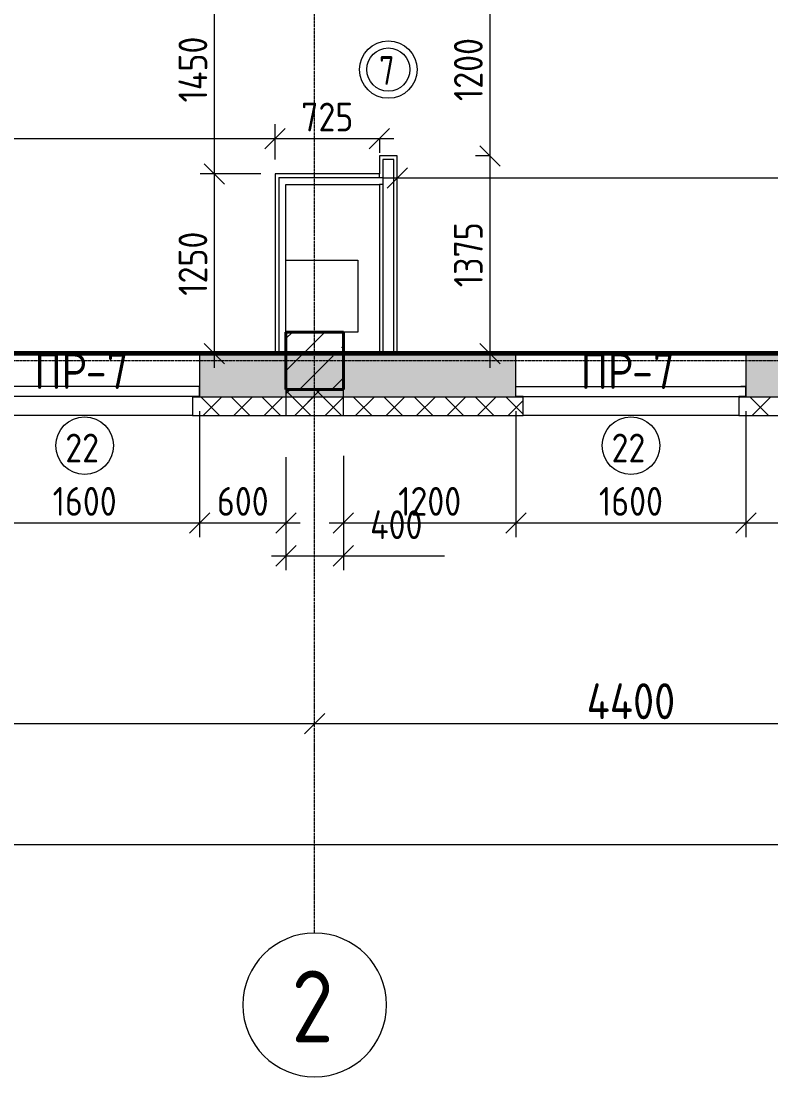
# Model space of a CAD drawing. Header units: millimetres. Extents: x -56773 to 225775, y -262288 to 26541.
# Drawn here: x -15633 to -10417, y -162572 to -155231 of the extents above; entities that cross this region are included whole.
import ezdxf

# ---------------------------------------------------------------- set-up
doc = ezdxf.new("R2010")
doc.units = ezdxf.units.MM
doc.linetypes.add('ADSK_Линия сетки', pattern=[25, 20, -2.5, 0, -2.5])
for name, color, linetype, lineweight in [('3.1 Штукатурка внешн стен для инвесторов', 5, 'Continuous', 60), ('_ Окна', 7, 'Continuous', 18), ('Марки', 7, 'Continuous', 20), ('Марки дверей', 7, 'Continuous', 20), ('Марки окон', 7, 'Continuous', 20), ('Несущие колонны', 7, 'Continuous', 18), ('Окна', 7, 'Continuous', 9), ('Оси', 7, 'Continuous', 9), ('Перекрытие', 7, 'Continuous', 18), ('Размеры', 7, 'Continuous', 9), ('Стены внутренние', 7, 'Continuous', 18), ('Стены наружные', 7, 'Continuous', 18), ('Стены штриховка', 7, 'Continuous', 9)]:
    doc.layers.add(name, color=color, linetype=linetype, lineweight=lineweight)
doc.styles.add('GOST Common', font='', dxfattribs={"width": 0.9, "height": 500})
doc.styles.add('GOST Common_2', font='', dxfattribs={"width": 0.9, "height": 250})
doc.styles.add('GOST Common_3', font='', dxfattribs={"width": 0.9, "height": 200})
doc.styles.add('GOST Common_B', font='', dxfattribs={"width": 0.8, "height": 200})
doc.styles.get('GOST Common').set_extended_font_data('GOST Common')
doc.styles.get('GOST Common_2').set_extended_font_data('GOST Common')
doc.styles.get('GOST Common_3').set_extended_font_data('GOST Common')
doc.styles.get('GOST Common_B').set_extended_font_data('GOST Common', bold=True)
doc.dimstyles.new('ADSK_Основной_2_0', dxfattribs={"dimscale": 304.8, "dimtxt": 201.142999, "dimasz": 0.463911, "dimexe": 0.328084, "dimexo": 0.328084, "dimgap": 0.164042, "dimtad": 1, "dimdec": 3, "dimrnd": 0.001, "dimdsep": 46, "dimtxsty": 'GOST Common_3', "dimblk1": 'OBLIQUE', "dimblk2": 'OBLIQUE', "dimsah": 1, "dimcen": 0.09, "dimdle": 0.328084, "dimazin": 2, "dimtfac": 1, "dimtdec": 4, "dimtix": 1, "dimtmove": 0, "dimatfit": 3, "dimfxl": 1, "dimtvp": 1, "dimtolj": 1, "dimtzin": 0, "dimlwd": 20, "dimlwe": 20, "dimarcsym": 2})
doc.dimstyles.new('ADSK_Основной_2_0_1', dxfattribs={"dimscale": 304.8, "dimtxt": 201.142999, "dimasz": 0.463911, "dimexe": 0.328084, "dimexo": 0.328084, "dimgap": 0.164042, "dimtad": 1, "dimdec": 3, "dimrnd": 0.001, "dimdsep": 46, "dimtxsty": 'GOST Common_3', "dimblk1": 'OBLIQUE', "dimblk2": 'OBLIQUE', "dimsah": 1, "dimcen": 0.09, "dimdle": 0.328084, "dimazin": 2, "dimtfac": 1, "dimtdec": 4, "dimtix": 1, "dimtmove": 1, "dimatfit": 3, "dimfxl": 1, "dimtvp": 1, "dimtolj": 1, "dimtzin": 0, "dimlwd": 20, "dimlwe": 20, "dimarcsym": 2})
doc.dimstyles.new('ADSK_Основной_2_0_2', dxfattribs={"dimscale": 304.8, "dimtxt": 201.142999, "dimasz": 0.463911, "dimexe": 0.328084, "dimexo": 0.328084, "dimgap": 0.164042, "dimtad": 1, "dimdec": 3, "dimrnd": 0.001, "dimdsep": 46, "dimtxsty": 'GOST Common_3', "dimblk1": 'OBLIQUE', "dimblk2": 'OBLIQUE', "dimsah": 1, "dimcen": 0.09, "dimdle": 0.328084, "dimazin": 2, "dimtfac": 1, "dimtdec": 4, "dimtix": 1, "dimtmove": 0, "dimatfit": 3, "dimfxl": 1, "dimtvp": 1, "dimtolj": 1, "dimtzin": 0, "dimlwd": 20, "dimlwe": 20, "dimarcsym": 2})
doc.dimstyles.new('ADSK_Основной_2_5_мм', dxfattribs={"dimscale": 304.8, "dimtxt": 251.428749, "dimasz": 0.463911, "dimexe": 0.492126, "dimexo": 0.984252, "dimgap": 0.098425, "dimtad": 1, "dimrnd": 0.01, "dimdsep": 46, "dimtxsty": 'GOST Common_2', "dimblk1": 'OBLIQUE', "dimblk2": 'OBLIQUE', "dimsah": 1, "dimcen": 0.09, "dimdle": 0.492126, "dimazin": 2, "dimtfac": 1, "dimtdec": 4, "dimtix": 1, "dimtmove": 0, "dimatfit": 3, "dimfxl": 1, "dimtvp": 1, "dimtolj": 1, "dimtzin": 0, "dimlwd": 20, "dimlwe": 20, "dimarcsym": 2})
pattern_1 = [(45, (9.36, -150597.75), (-106.066, 106.066), []), (135, (9.36, -150597.75), (-106.066, -106.066), [])]

# ---------------------------------------------------------------- blocks, each defined once
blk = doc.blocks.new('ADSK_КолоннаЖБ_Прямоугольная - 400x400 мм-1807142-Кладочный план 3-го этажа')
at = {"layer": 'Несущие колонны', "lineweight": 40}
for p, q in [((-200, 200), (200, 200)), ((-200, -200), (-200, 200)), ((200, 200), (200, -200)), ((200, -200), (-200, -200))]:
    blk.add_line(p, q, dxfattribs=at)
blk = doc.blocks.new('ОКНО L03 _2СТ_RS - ОК-5_1600х2000h-3556607-Кладочный план 3-го этажа')
at = {"layer": '_ Окна'}
for p, q in [((-838.1, -79), (761.9, -79)), ((-838.1, -149), (-838.1, -79)), ((-838.1, -79), (-803.1, -79)), ((-818.1, -79), (-38.1, -79)), ((-38.1, -79), (741.9, -79)), ((761.9, -79), (726.9, -79)), ((761.9, -149), (761.9, -79)), ((-838.1, -149), (761.9, -149)), ((-838.1, -149), (-833.1, -149)), ((-818.1, -149), (-38.1, -149)), ((-38.1, -149), (741.9, -149)), ((761.9, -149), (756.9, -149))]:
    blk.add_line(p, q, dxfattribs=at)
at = {"layer": 'Окна'}
blk.add_line((-888.1, 150), (811.9, 150), dxfattribs=at)
blk = doc.blocks.new('ОКНО L03 _2СТ_RS - ОК-5_1600х2000h-3556615-Кладочный план 3-го этажа')
at = {"layer": '_ Окна'}
for p, q in [((-838.1, 149), (761.9, 149)), ((-838.1, 149), (-838.1, 79)), ((-838.1, 149), (-833.1, 149)), ((-818.1, 149), (-38.1, 149)), ((-38.1, 149), (741.9, 149)), ((761.9, 149), (756.9, 149)), ((761.9, 149), (761.9, 79)), ((-838.1, 79), (761.9, 79)), ((-838.1, 79), (-803.1, 79)), ((-818.1, 79), (-38.1, 79)), ((-38.1, 79), (741.9, 79)), ((761.9, 79), (726.9, 79))]:
    blk.add_line(p, q, dxfattribs=at)
at = {"layer": 'Окна'}
blk.add_line((-888.1, -150), (811.9, -150), dxfattribs=at)
blk = doc.blocks.new('Ось сетки - Круг_Ø10 мм-8259-Кладочный план 3-го этажа')
at = {"layer": 'Оси', "lineweight": 20}
for start, end in [(360, 180), (180, 360)]:
    blk.add_arc((0, 0), 5, start, end, dxfattribs=at)
blk = doc.blocks.new('_Oblique')
at = {"color": 0, "linetype": 'ByBlock', "lineweight": -2}
blk.add_line((-0.5, -0.5), (0.5, 0.5), dxfattribs=at)
blk = doc.blocks.new('*D5074')
at = {"layer": 'Defpoints', "color": 0, "transparency": 16777216}
for p in [(-19590.6, -160015), (-13590.6, -160015), (-13590.6, -160115)]:
    blk.add_point(p, dxfattribs=at)
at = {"layer": 'Размеры', "color": 0, "lineweight": 20, "transparency": 16777216}
for p, q in [((-19740.6, -160115), (-13440.6, -160115)), ((-19590.6, -160315), (-19590.6, -160265)), ((-13590.6, -160315), (-13590.6, -160265))]:
    blk.add_line(p, q, dxfattribs=at)
at = {"layer": 'Размеры', "color": 0, "lineweight": 20, "transparency": 16777216, "xscale": 141.4, "yscale": 141.4, "zscale": 141.4, "rotation": 180}
blk.add_blockref('_Oblique', (-19590.6, -160115), dxfattribs=at)
at = {"layer": 'Размеры', "color": 0, "lineweight": 20, "transparency": 16777216, "xscale": 141.4, "yscale": 141.4, "zscale": 141.4}
blk.add_blockref('_Oblique', (-13590.6, -160115), dxfattribs=at)
at = {"layer": 'Размеры', "color": 0, "lineweight": 9, "transparency": 16777216, "insert": (-16590.6, -159960), "char_height": 250, "width": 756.843, "attachment_point": 5, "style": 'GOST Common_2'}
blk.add_mtext('\\A1;6000', dxfattribs=at)
blk = doc.blocks.new('*D5075')
at = {"layer": 'Defpoints', "color": 0, "transparency": 16777216}
for p in [(-13590.6, -160015), (-9190.6, -160015), (-9190.6, -160115)]:
    blk.add_point(p, dxfattribs=at)
at = {"layer": 'Размеры', "color": 0, "lineweight": 20, "transparency": 16777216}
for p, q in [((-13740.6, -160115), (-9040.6, -160115)), ((-13590.6, -160315), (-13590.6, -160265)), ((-9190.6, -160315), (-9190.6, -160265))]:
    blk.add_line(p, q, dxfattribs=at)
at = {"layer": 'Размеры', "color": 0, "lineweight": 20, "transparency": 16777216, "xscale": 141.4, "yscale": 141.4, "zscale": 141.4, "rotation": 180}
blk.add_blockref('_Oblique', (-13590.6, -160115), dxfattribs=at)
at = {"layer": 'Размеры', "color": 0, "lineweight": 20, "transparency": 16777216, "xscale": 141.4, "yscale": 141.4, "zscale": 141.4}
blk.add_blockref('_Oblique', (-9190.6, -160115), dxfattribs=at)
at = {"layer": 'Размеры', "color": 0, "lineweight": 9, "transparency": 16777216, "insert": (-11390.6, -159960), "char_height": 250, "width": 807.981, "attachment_point": 5, "style": 'GOST Common_2'}
blk.add_mtext('\\A1;4400', dxfattribs=at)
blk = doc.blocks.new('*D5098')
at = {"layer": 'Defpoints', "color": 0, "transparency": 16777216}
for p in [(-19590.6, -160855), (61609.4, -160855), (61609.4, -160955)]:
    blk.add_point(p, dxfattribs=at)
at = {"layer": 'Размеры', "color": 0, "lineweight": 20, "transparency": 16777216}
for p, q in [((-19740.6, -160955), (61759.4, -160955)), ((-19590.6, -161155), (-19590.6, -161105)), ((61609.4, -161155), (61609.4, -161105))]:
    blk.add_line(p, q, dxfattribs=at)
at = {"layer": 'Размеры', "color": 0, "lineweight": 20, "transparency": 16777216, "xscale": 141.4, "yscale": 141.4, "zscale": 141.4, "rotation": 180}
blk.add_blockref('_Oblique', (-19590.6, -160955), dxfattribs=at)
at = {"layer": 'Размеры', "color": 0, "lineweight": 20, "transparency": 16777216, "xscale": 141.4, "yscale": 141.4, "zscale": 141.4}
blk.add_blockref('_Oblique', (61609.4, -160955), dxfattribs=at)
at = {"layer": 'Размеры', "color": 0, "lineweight": 9, "transparency": 16777216, "insert": (21009.4, -160800), "char_height": 250, "width": 889.802, "attachment_point": 5, "style": 'GOST Common_2'}
blk.add_mtext('\\A1;81200', dxfattribs=at)
blk = doc.blocks.new('*D5149')
at = {"layer": 'Defpoints', "color": 0, "transparency": 16777216}
for p in [(-15990.6, -157841.8), (-14390.6, -157841.8), (-14390.6, -158720.1)]:
    blk.add_point(p, dxfattribs=at)
at = {"layer": 'Размеры', "color": 0, "lineweight": 20, "transparency": 16777216}
for p, q in [((-15990.6, -157941.8), (-15990.6, -158820.1)), ((-14390.6, -157941.8), (-14390.6, -158820.1)), ((-16090.6, -158720.1), (-14290.6, -158720.1))]:
    blk.add_line(p, q, dxfattribs=at)
at = {"layer": 'Размеры', "color": 0, "lineweight": 20, "transparency": 16777216, "xscale": 141.4, "yscale": 141.4, "zscale": 141.4, "rotation": 180}
blk.add_blockref('_Oblique', (-15990.6, -158720.1), dxfattribs=at)
at = {"layer": 'Размеры', "color": 0, "lineweight": 20, "transparency": 16777216, "xscale": 141.4, "yscale": 141.4, "zscale": 141.4}
blk.add_blockref('_Oblique', (-14390.6, -158720.1), dxfattribs=at)
at = {"layer": 'Размеры', "color": 0, "lineweight": 9, "transparency": 16777216, "insert": (-15190.6, -158570.1), "char_height": 200, "width": 560.473, "attachment_point": 5, "style": 'GOST Common_3'}
blk.add_mtext('\\A1;1600', dxfattribs=at)
blk = doc.blocks.new('*D5150')
at = {"layer": 'Defpoints', "color": 0, "transparency": 16777216}
for p in [(-14390.6, -157841.8), (-13790.6, -158161.8), (-13790.6, -158720.1)]:
    blk.add_point(p, dxfattribs=at)
at = {"layer": 'Размеры', "color": 0, "lineweight": 20, "transparency": 16777216}
for p, q in [((-14390.6, -157941.8), (-14390.6, -158820.1)), ((-13790.6, -158261.8), (-13790.6, -158820.1)), ((-14490.6, -158720.1), (-13690.6, -158720.1))]:
    blk.add_line(p, q, dxfattribs=at)
at = {"layer": 'Размеры', "color": 0, "lineweight": 20, "transparency": 16777216, "xscale": 141.4, "yscale": 141.4, "zscale": 141.4, "rotation": 180}
blk.add_blockref('_Oblique', (-14390.6, -158720.1), dxfattribs=at)
at = {"layer": 'Размеры', "color": 0, "lineweight": 20, "transparency": 16777216, "xscale": 141.4, "yscale": 141.4, "zscale": 141.4}
blk.add_blockref('_Oblique', (-13790.6, -158720.1), dxfattribs=at)
at = {"layer": 'Размеры', "color": 0, "lineweight": 9, "transparency": 16777216, "insert": (-14090.6, -158570.1), "char_height": 200, "width": 454.106, "attachment_point": 5, "style": 'GOST Common_3'}
blk.add_mtext('\\A1;600', dxfattribs=at)
blk = doc.blocks.new('*D5151')
at = {"layer": 'Defpoints', "color": 0, "transparency": 16777216}
for p in [(-13790.6, -158161.8), (-13390.6, -158153.4), (-13390.6, -158948.8)]:
    blk.add_point(p, dxfattribs=at)
at = {"layer": 'Размеры', "color": 0, "lineweight": 20, "transparency": 16777216}
for p, q in [((-13790.6, -158261.8), (-13790.6, -159048.8)), ((-13390.6, -158253.4), (-13390.6, -159048.8)), ((-13890.6, -158948.8), (-13390.6, -158948.8)), ((-13390.6, -158948.8), (-12686.4, -158948.8))]:
    blk.add_line(p, q, dxfattribs=at)
at = {"layer": 'Размеры', "color": 0, "lineweight": 20, "transparency": 16777216, "xscale": 141.4, "yscale": 141.4, "zscale": 141.4, "rotation": 180}
blk.add_blockref('_Oblique', (-13790.6, -158948.8), dxfattribs=at)
at = {"layer": 'Размеры', "color": 0, "lineweight": 20, "transparency": 16777216, "xscale": 141.4, "yscale": 141.4, "zscale": 141.4}
blk.add_blockref('_Oblique', (-13390.6, -158948.8), dxfattribs=at)
at = {"layer": 'Размеры', "color": 0, "lineweight": 9, "transparency": 16777216, "insert": (-13205.1, -158632.2), "char_height": 200, "width": 474.561, "attachment_point": 1, "line_spacing_factor": 1.022761, "style": 'GOST Common_3'}
blk.add_mtext('\\A1;400', dxfattribs=at)
blk = doc.blocks.new('*D5152')
at = {"layer": 'Defpoints', "color": 0, "transparency": 16777216}
for p in [(-12190.6, -157841.8), (-13390.6, -158153.4), (-12190.6, -158720.1)]:
    blk.add_point(p, dxfattribs=at)
at = {"layer": 'Размеры', "color": 0, "lineweight": 20, "transparency": 16777216}
for p, q in [((-12190.6, -157941.8), (-12190.6, -158820.1)), ((-13390.6, -158253.4), (-13390.6, -158820.1)), ((-13490.6, -158720.1), (-12090.6, -158720.1))]:
    blk.add_line(p, q, dxfattribs=at)
at = {"layer": 'Размеры', "color": 0, "lineweight": 20, "transparency": 16777216, "xscale": 141.4, "yscale": 141.4, "zscale": 141.4, "rotation": 180}
blk.add_blockref('_Oblique', (-13390.6, -158720.1), dxfattribs=at)
at = {"layer": 'Размеры', "color": 0, "lineweight": 20, "transparency": 16777216, "xscale": 141.4, "yscale": 141.4, "zscale": 141.4}
blk.add_blockref('_Oblique', (-12190.6, -158720.1), dxfattribs=at)
at = {"layer": 'Размеры', "color": 0, "lineweight": 9, "transparency": 16777216, "insert": (-12790.6, -158570.1), "char_height": 200, "width": 560.473, "attachment_point": 5, "style": 'GOST Common_3'}
blk.add_mtext('\\A1;1200', dxfattribs=at)
blk = doc.blocks.new('*D5153')
at = {"layer": 'Defpoints', "color": 0, "transparency": 16777216}
for p in [(-12190.6, -157841.8), (-10590.6, -157841.8), (-10590.6, -158720.1)]:
    blk.add_point(p, dxfattribs=at)
at = {"layer": 'Размеры', "color": 0, "lineweight": 20, "transparency": 16777216}
for p, q in [((-12190.6, -157941.8), (-12190.6, -158820.1)), ((-10590.6, -157941.8), (-10590.6, -158820.1)), ((-12290.6, -158720.1), (-10490.6, -158720.1))]:
    blk.add_line(p, q, dxfattribs=at)
at = {"layer": 'Размеры', "color": 0, "lineweight": 20, "transparency": 16777216, "xscale": 141.4, "yscale": 141.4, "zscale": 141.4, "rotation": 180}
blk.add_blockref('_Oblique', (-12190.6, -158720.1), dxfattribs=at)
at = {"layer": 'Размеры', "color": 0, "lineweight": 20, "transparency": 16777216, "xscale": 141.4, "yscale": 141.4, "zscale": 141.4}
blk.add_blockref('_Oblique', (-10590.6, -158720.1), dxfattribs=at)
at = {"layer": 'Размеры', "color": 0, "lineweight": 9, "transparency": 16777216, "insert": (-11390.6, -158570.1), "char_height": 200, "width": 560.473, "attachment_point": 5, "style": 'GOST Common_3'}
blk.add_mtext('\\A1;1600', dxfattribs=at)
blk = doc.blocks.new('*D5154')
at = {"layer": 'Defpoints', "color": 0, "transparency": 16777216}
for p in [(-10590.6, -157841.8), (-9390.6, -158161.8), (-9390.6, -158720.1)]:
    blk.add_point(p, dxfattribs=at)
at = {"layer": 'Размеры', "color": 0, "lineweight": 20, "transparency": 16777216}
for p, q in [((-10590.6, -157941.8), (-10590.6, -158820.1)), ((-9390.6, -158261.8), (-9390.6, -158820.1)), ((-10690.6, -158720.1), (-9290.6, -158720.1))]:
    blk.add_line(p, q, dxfattribs=at)
at = {"layer": 'Размеры', "color": 0, "lineweight": 20, "transparency": 16777216, "xscale": 141.4, "yscale": 141.4, "zscale": 141.4, "rotation": 180}
blk.add_blockref('_Oblique', (-10590.6, -158720.1), dxfattribs=at)
at = {"layer": 'Размеры', "color": 0, "lineweight": 20, "transparency": 16777216, "xscale": 141.4, "yscale": 141.4, "zscale": 141.4}
blk.add_blockref('_Oblique', (-9390.6, -158720.1), dxfattribs=at)
at = {"layer": 'Размеры', "color": 0, "lineweight": 9, "transparency": 16777216, "insert": (-9990.6, -158570.1), "char_height": 200, "width": 560.473, "attachment_point": 5, "style": 'GOST Common_3'}
blk.add_mtext('\\A1;1200', dxfattribs=at)
blk = doc.blocks.new('*D5342')
at = {"layer": 'Defpoints', "color": 0, "transparency": 16777216}
for p in [(-12271.5, -154967.8), (-12371.5, -156167.8), (-12271.5, -156167.8)]:
    blk.add_point(p, dxfattribs=at)
at = {"layer": 'Размеры', "color": 0, "lineweight": 20, "transparency": 16777216}
for p, q in [((-12371.5, -154867.8), (-12371.5, -156267.8)), ((-12371.5, -154967.8), (-12471.5, -154967.8)), ((-12371.5, -156167.8), (-12471.5, -156167.8))]:
    blk.add_line(p, q, dxfattribs=at)
at = {"layer": 'Размеры', "color": 0, "lineweight": 20, "transparency": 16777216, "xscale": 141.4, "yscale": 141.4, "zscale": 141.4}
for p, rotation in [((-12371.5, -154967.8), 90), ((-12371.5, -156167.8), 270)]:
    blk.add_blockref('_Oblique', p, dxfattribs=dict(at, rotation=rotation))
at = {"layer": 'Размеры', "color": 0, "lineweight": 9, "transparency": 16777216, "insert": (-12521.5, -155567.8), "char_height": 200, "width": 560.473, "attachment_point": 5, "rotation": 90, "style": 'GOST Common_3'}
blk.add_mtext('\\A1;1200', dxfattribs=at)
blk = doc.blocks.new('*D5343')
at = {"layer": 'Defpoints', "color": 0, "transparency": 16777216}
for p in [(-12271.5, -156167.8), (-12371.5, -157542.8), (-12271.5, -157542.8)]:
    blk.add_point(p, dxfattribs=at)
at = {"layer": 'Размеры', "color": 0, "lineweight": 20, "transparency": 16777216}
for p, q in [((-12371.5, -156067.8), (-12371.5, -157642.8)), ((-12371.5, -156167.8), (-12471.5, -156167.8)), ((-12371.5, -157542.8), (-12471.5, -157542.8))]:
    blk.add_line(p, q, dxfattribs=at)
at = {"layer": 'Размеры', "color": 0, "lineweight": 20, "transparency": 16777216, "xscale": 141.4, "yscale": 141.4, "zscale": 141.4}
for p, rotation in [((-12371.5, -156167.8), 90), ((-12371.5, -157542.8), 270)]:
    blk.add_blockref('_Oblique', p, dxfattribs=dict(at, rotation=rotation))
at = {"layer": 'Размеры', "color": 0, "lineweight": 9, "transparency": 16777216, "insert": (-12521.5, -156855.3), "char_height": 200, "width": 560.473, "attachment_point": 5, "rotation": 90, "style": 'GOST Common_3'}
blk.add_mtext('\\A1;1375', dxfattribs=at)
blk = doc.blocks.new('*D5615')
at = {"layer": 'Defpoints', "color": 0, "transparency": 16777216}
for p in [(-14287.7, -156292.8), (-13865.6, -156292.8), (-14340.6, -157542.8)]:
    blk.add_point(p, dxfattribs=at)
at = {"layer": 'Размеры', "color": 0, "lineweight": 20, "transparency": 16777216}
for p, q in [((-14287.7, -157642.8), (-14287.7, -156192.8)), ((-13965.6, -156292.8), (-14387.7, -156292.8)), ((-14240.6, -157542.8), (-14187.7, -157542.8))]:
    blk.add_line(p, q, dxfattribs=at)
at = {"layer": 'Размеры', "color": 0, "lineweight": 20, "transparency": 16777216, "xscale": 141.4, "yscale": 141.4, "zscale": 141.4}
for p, rotation in [((-14287.7, -156292.8), 90), ((-14287.7, -157542.8), 270)]:
    blk.add_blockref('_Oblique', p, dxfattribs=dict(at, rotation=rotation))
at = {"layer": 'Размеры', "color": 0, "lineweight": 9, "transparency": 16777216, "insert": (-14437.7, -156917.8), "char_height": 200, "width": 560.473, "attachment_point": 5, "rotation": 90, "style": 'GOST Common_3'}
blk.add_mtext('\\A1;1250', dxfattribs=at)
blk = doc.blocks.new('*D5616')
at = {"layer": 'Defpoints', "color": 0, "transparency": 16777216}
for p in [(-14287.7, -154842.8), (-13865.6, -154842.8), (-13865.6, -156292.8)]:
    blk.add_point(p, dxfattribs=at)
at = {"layer": 'Размеры', "color": 0, "lineweight": 20, "transparency": 16777216}
for p, q in [((-14287.7, -156392.8), (-14287.7, -154742.8)), ((-13965.6, -154842.8), (-14387.7, -154842.8)), ((-13965.6, -156292.8), (-14387.7, -156292.8))]:
    blk.add_line(p, q, dxfattribs=at)
at = {"layer": 'Размеры', "color": 0, "lineweight": 20, "transparency": 16777216, "xscale": 141.4, "yscale": 141.4, "zscale": 141.4}
for p, rotation in [((-14287.7, -154842.8), 90), ((-14287.7, -156292.8), 270)]:
    blk.add_blockref('_Oblique', p, dxfattribs=dict(at, rotation=rotation))
at = {"layer": 'Размеры', "color": 0, "lineweight": 9, "transparency": 16777216, "insert": (-14437.7, -155567.8), "char_height": 200, "width": 580.928, "attachment_point": 5, "rotation": 90, "style": 'GOST Common_3'}
blk.add_mtext('\\A1;1450', dxfattribs=at)
blk = doc.blocks.new('*D5625')
at = {"layer": 'Defpoints', "color": 0, "transparency": 16777216}
for p in [(-19540.6, -155947.9), (-13865.6, -156047.9), (-13865.6, -156292.8)]:
    blk.add_point(p, dxfattribs=at)
at = {"layer": 'Размеры', "color": 0, "lineweight": 20, "transparency": 16777216}
for p, q in [((-13865.6, -156192.8), (-13865.6, -155947.9)), ((-19640.6, -156047.9), (-13765.6, -156047.9)), ((-19540.6, -156047.9), (-19540.6, -156147.9))]:
    blk.add_line(p, q, dxfattribs=at)
at = {"layer": 'Размеры', "color": 0, "lineweight": 20, "transparency": 16777216, "xscale": 141.4, "yscale": 141.4, "zscale": 141.4, "rotation": 180}
blk.add_blockref('_Oblique', (-19540.6, -156047.9), dxfattribs=at)
at = {"layer": 'Размеры', "color": 0, "lineweight": 20, "transparency": 16777216, "xscale": 141.4, "yscale": 141.4, "zscale": 141.4}
blk.add_blockref('_Oblique', (-13865.6, -156047.9), dxfattribs=at)
at = {"layer": 'Размеры', "color": 0, "lineweight": 9, "transparency": 16777216, "insert": (-16703.1, -155897.9), "char_height": 200, "width": 605.475, "attachment_point": 5, "style": 'GOST Common_3'}
blk.add_mtext('\\A1;5675', dxfattribs=at)
blk = doc.blocks.new('*D5626')
at = {"layer": 'Defpoints', "color": 0, "transparency": 16777216}
for p in [(-13140.6, -155947.9), (-13140.6, -156047.9), (-13865.6, -156292.8)]:
    blk.add_point(p, dxfattribs=at)
at = {"layer": 'Размеры', "color": 0, "lineweight": 20, "transparency": 16777216}
for p, q in [((-13865.6, -156192.8), (-13865.6, -155947.9)), ((-13965.6, -156047.9), (-13040.6, -156047.9)), ((-13140.6, -156047.9), (-13140.6, -156147.9))]:
    blk.add_line(p, q, dxfattribs=at)
at = {"layer": 'Размеры', "color": 0, "lineweight": 20, "transparency": 16777216, "xscale": 141.4, "yscale": 141.4, "zscale": 141.4, "rotation": 180}
blk.add_blockref('_Oblique', (-13865.6, -156047.9), dxfattribs=at)
at = {"layer": 'Размеры', "color": 0, "lineweight": 20, "transparency": 16777216, "xscale": 141.4, "yscale": 141.4, "zscale": 141.4}
blk.add_blockref('_Oblique', (-13140.6, -156047.9), dxfattribs=at)
at = {"layer": 'Размеры', "color": 0, "lineweight": 9, "transparency": 16777216, "insert": (-13503.1, -155897.9), "char_height": 200, "width": 454.106, "attachment_point": 5, "style": 'GOST Common_3'}
blk.add_mtext('\\A1;725', dxfattribs=at)
blk = doc.blocks.new('*D5638')
at = {"layer": 'Defpoints', "color": 0, "transparency": 16777216}
for p in [(-6640.6, -156320.7), (-13015.6, -156398.7), (-6640.6, -156398.7)]:
    blk.add_point(p, dxfattribs=at)
at = {"layer": 'Размеры', "color": 0, "lineweight": 20, "transparency": 16777216}
for p, q in [((-13015.6, -156298.7), (-13015.6, -156220.7)), ((-6640.6, -156298.7), (-6640.6, -156220.7)), ((-13115.6, -156320.7), (-6540.6, -156320.7))]:
    blk.add_line(p, q, dxfattribs=at)
at = {"layer": 'Размеры', "color": 0, "lineweight": 20, "transparency": 16777216, "xscale": 141.4, "yscale": 141.4, "zscale": 141.4, "rotation": 180}
blk.add_blockref('_Oblique', (-13015.6, -156320.7), dxfattribs=at)
at = {"layer": 'Размеры', "color": 0, "lineweight": 20, "transparency": 16777216, "xscale": 141.4, "yscale": 141.4, "zscale": 141.4}
blk.add_blockref('_Oblique', (-6640.6, -156320.7), dxfattribs=at)
at = {"layer": 'Размеры', "color": 0, "lineweight": 9, "transparency": 16777216, "insert": (-9905.6, -156004), "char_height": 200, "width": 605.475, "attachment_point": 1, "line_spacing_factor": 1.022761, "style": 'GOST Common_3'}
blk.add_mtext('\\A1;6375', dxfattribs=at)
blk = doc.blocks.new('М_двери1 - Марка экземпляра 2-3719212-Кладочный план 3-го этажа')
at = {"layer": 'Марки дверей'}
for radius in [2, 1.5]:
    blk.add_circle((0, 0), radius, dxfattribs=at)
blk = doc.blocks.new('М_окна1 - Маркировка типоразмера-1510237-Кладочный план 3-го этажа')
at = {"layer": 'Марки окон'}
blk.add_circle((0, 0), 2, dxfattribs=at)

msp = doc.modelspace()

# ---------------------------------------------------------------- hatches: boundary and pattern name
at = {"layer": 'Несущие колонны', "lineweight": 9}
h = msp.add_hatch(dxfattribs=at)
h.set_pattern_fill('FP_1', color=256, style=0, pattern_type=2)
h.set_pattern_definition([(45, (9.36, -150597.75), (-224.5064, 224.5064), []), (45, (233.87, -150597.75), (-224.5064, 224.5064), [396.875, -79.375, 3.353, -76.022])])
h.paths.add_polyline_path([(-13790.6385, -157792.7816), (-13390.6385, -157792.7816), (-13390.6385, -157392.7816), (-13790.6385, -157392.7816)])
at = {"layer": 'Стены внутренние', "lineweight": 9}
h = msp.add_hatch(dxfattribs=at)
h.set_pattern_fill('FP_2', color=256, style=0, pattern_type=2)
h.set_pattern_definition([(45, (9.36, -150597.75), (84.18955, 308.69595), [396.875, -79.375, 3.353, -76.022])])
h.paths.add_polyline_path([(56459.3615, -157842.7816), (56459.3615, -157841.7816), (56409.3615, -157841.7816), (56409.3615, -157542.7816), (54809.3615, -157542.7816), (54809.3615, -157841.7816), (54759.3615, -157842.7816)])
h.paths.add_polyline_path([(57959.3615, -157842.7816), (59209.3615, -157841.7816), (59209.3615, -157542.7816), (58009.3615, -157542.7816), (58009.3615, -157841.7816), (57959.3615, -157841.7816)])
h.paths.add_polyline_path([(60759.3615, -157842.7816), (61559.3615, -157842.7816), (61559.3615, -157542.7816), (60809.3615, -157542.7816), (60809.3615, -157841.7816), (60759.3615, -157841.7816)])
h.paths.add_polyline_path([(36159.3615, -157842.7816), (37409.3615, -157841.7816), (37409.3615, -157542.7816), (36209.3615, -157542.7816), (36209.3615, -157841.7816), (36159.3615, -157841.7816)])
h.paths.add_polyline_path([(43459.3615, -157842.7816), (43459.3615, -157841.7816), (43409.3615, -157841.7816), (43409.3615, -157542.7816), (42209.3615, -157542.7816), (42209.3615, -157841.7816), (42159.3615, -157842.7816)])
h.paths.add_polyline_path([(51959.3615, -157842.7816), (53209.3615, -157841.7816), (53209.3615, -157542.7816), (52009.3615, -157542.7816), (52009.3615, -157841.7816), (51959.3615, -157841.7816)])
h.paths.add_polyline_path([(40659.3615, -157842.7816), (40659.3615, -157841.7816), (40609.3615, -157841.7816), (40609.3615, -157542.7816), (39009.3615, -157542.7816), (39009.3615, -157841.7816), (38959.3615, -157842.7816)])
h.paths.add_polyline_path([(48459.3615, -157842.7816), (50409.3615, -157841.7816), (50409.3615, -157542.7816), (48509.3615, -157542.7816), (48509.3615, -157841.7816), (48459.3615, -157841.7816)])
h.paths.add_polyline_path([(44959.3615, -157842.7816), (46909.3615, -157841.7816), (46909.3615, -157542.7816), (46009.3615, -157542.7816), (46009.3615, -157792.7816), (45609.3615, -157792.7816), (45609.3615, -157542.7816), (45009.3615, -157542.7816), (45009.3615, -157841.7816), (44959.3615, -157841.7816)])
h.paths.add_polyline_path([(25459.3615, -157842.7816), (25459.3615, -157841.7816), (25409.3615, -157841.7816), (25409.3615, -157542.7816), (24209.3615, -157542.7816), (24209.3615, -157841.7816), (24159.3615, -157842.7816)])
h.paths.add_polyline_path([(22659.3615, -157842.7816), (22659.3615, -157841.7816), (22609.3615, -157841.7816), (22609.3615, -157542.7816), (21009.3615, -157542.7816), (21009.3615, -157841.7816), (20959.3615, -157842.7816)])
h.paths.add_polyline_path([(16659.3615, -157842.7816), (16659.3615, -157841.7816), (16609.3615, -157841.7816), (16609.3615, -157542.7816), (14009.3615, -157542.7816), (14009.3615, -157841.7816), (16430.3757, -157842.7816)])
h.paths.add_polyline_path([(18159.3615, -157842.7816), (19409.3615, -157841.7816), (19409.3615, -157542.7816), (18209.3615, -157542.7816), (18209.3615, -157841.7816), (18159.3615, -157841.7816)])
h.paths.add_polyline_path([(26959.3615, -157842.7816), (28609.3615, -157841.7816), (28609.3615, -157542.7816), (27009.3615, -157542.7816), (27009.3615, -157841.7816), (26959.3615, -157841.7816)])
h.paths.add_polyline_path([(30159.3615, -157842.7816), (31409.3615, -157841.7816), (31409.3615, -157542.7816), (30209.3615, -157542.7816), (30209.3615, -157841.7816), (30159.3615, -157841.7816)])
h.paths.add_polyline_path([(32959.3615, -157842.7816), (34609.3615, -157841.7816), (34609.3615, -157542.7816), (33009.3615, -157542.7816), (33009.3615, -157841.7816), (32959.3615, -157841.7816)])
h.paths.add_polyline_path([(2609.3615, -157842.7816), (2609.3615, -157792.7816), (3009.3615, -157792.7816), (3009.3615, -157842.7816), (3609.3615, -157841.7816), (3609.3615, -157542.7816), (2009.3615, -157542.7816), (2009.3615, -157841.7816), (1959.3615, -157842.7816)])
h.paths.add_polyline_path([(-4040.6385, -157842.7816), (-2390.6385, -157841.7816), (-2390.6385, -157542.7816), (-3990.6385, -157542.7816), (-3990.6385, -157841.7816), (-4040.6385, -157841.7816)])
h.paths.add_polyline_path([(5159.3615, -157842.7816), (6409.3615, -157841.7816), (6409.3615, -157542.7816), (5209.3615, -157542.7816), (5209.3615, -157841.7816), (5159.3615, -157841.7816)])
h.paths.add_polyline_path([(459.3615, -157842.7816), (459.3615, -157841.7816), (409.3615, -157841.7816), (409.3615, -157542.7816), (-790.6385, -157542.7816), (-790.6385, -157841.7816), (-840.6385, -157842.7816)])
h.paths.add_polyline_path([(-5540.6385, -157842.7816), (-5540.6385, -157841.7816), (-5590.6385, -157841.7816), (-5590.6385, -157542.7816), (-6790.6385, -157542.7816), (-6790.6385, -157841.7816), (-6840.6385, -157842.7816)])
h.paths.add_polyline_path([(9659.3615, -157842.7816), (9659.3615, -157841.7816), (9609.3615, -157841.7816), (9609.3615, -157542.7816), (8009.3615, -157542.7816), (8009.3615, -157841.7816), (7959.3615, -157842.7816)])
h.paths.add_polyline_path([(12459.3615, -157842.7816), (12459.3615, -157841.7816), (12409.3615, -157841.7816), (12409.3615, -157542.7816), (11209.3615, -157542.7816), (11209.3615, -157841.7816), (11159.3615, -157842.7816)])
h.paths.add_polyline_path([(-19390.6385, -157842.7816), (-18790.6385, -157841.7816), (-18790.6385, -157542.7816), (-19390.6385, -157542.7816), (-19390.6385, -157792.7816)])
h.paths.add_polyline_path([(-15940.6385, -157842.7816), (-15940.6385, -157841.7816), (-15990.6385, -157841.7816), (-15990.6385, -157542.7816), (-17190.6385, -157542.7816), (-17190.6385, -157841.7816), (-17240.6385, -157842.7816)])
h.paths.add_polyline_path([(-8340.6385, -157842.7816), (-8340.6385, -157841.7816), (-8390.6385, -157841.7816), (-8390.6385, -157542.7816), (-10590.6385, -157542.7816), (-10590.6385, -157841.7816), (-10640.6385, -157842.7816)])
h.paths.add_polyline_path([(-14440.6385, -157842.7816), (-12190.6385, -157841.7816), (-12190.6385, -157542.7816), (-14390.6385, -157542.7816), (-14390.6385, -157841.7816), (-14440.6385, -157841.7816)])
at = {"layer": 'Стены наружные', "lineweight": 9}
h = msp.add_hatch(dxfattribs=at)
h.set_pattern_fill('FP_4', color=256, style=0, pattern_type=2)
h.set_pattern_definition(pattern_1)
h.paths.add_polyline_path([(-13790.6385, -157972.7816), (-13390.6385, -157972.7816), (-13390.6385, -157792.7816), (-13790.6385, -157792.7816)])
h = msp.add_hatch(dxfattribs=at)
h.set_pattern_fill('FP_4', color=256, style=0, pattern_type=2)
h.set_pattern_definition(pattern_1)
h.paths.add_polyline_path([(57959.3615, -157972.7816), (59259.3615, -157972.7816), (59259.3615, -157842.7816), (57959.3615, -157842.7816)])
h.paths.add_polyline_path([(61989.3615, -157972.7816), (61989.3615, -157842.7816), (60759.3615, -157842.7816), (60759.3615, -157972.7816)])
h.paths.add_polyline_path([(44959.3615, -157972.7816), (46959.3615, -157972.7816), (46959.3615, -157842.7816), (44959.3615, -157842.7816)])
h.paths.add_polyline_path([(38959.3615, -157972.7816), (40659.3615, -157972.7816), (40659.3615, -157842.7816), (38959.3615, -157842.7816)])
h.paths.add_polyline_path([(43459.3615, -157972.7816), (43459.3615, -157842.7816), (42159.3615, -157842.7816), (42159.3615, -157972.7816)])
h.paths.add_polyline_path([(37459.3615, -157972.7816), (37459.3615, -157842.7816), (36159.3615, -157842.7816), (36159.3615, -157972.7816)])
h.paths.add_polyline_path([(48459.3615, -157972.7816), (50459.3615, -157972.7816), (50459.3615, -157842.7816), (48459.3615, -157842.7816)])
h.paths.add_polyline_path([(56459.3615, -157972.7816), (56459.3615, -157842.7816), (54759.3615, -157842.7816), (54759.3615, -157972.7816)])
h.paths.add_polyline_path([(51959.3615, -157972.7816), (53259.3615, -157972.7816), (53259.3615, -157842.7816), (51959.3615, -157842.7816)])
h.paths.add_polyline_path([(30159.3615, -157972.7816), (31459.3615, -157972.7816), (31459.3615, -157842.7816), (30159.3615, -157842.7816)])
h.paths.add_polyline_path([(34659.3615, -157972.7816), (34659.3615, -157842.7816), (32959.3615, -157842.7816), (32959.3615, -157972.7816)])
h.paths.add_polyline_path([(26959.3615, -157972.7816), (28659.3615, -157972.7816), (28659.3615, -157842.7816), (26959.3615, -157842.7816)])
h.paths.add_polyline_path([(20959.3615, -157972.7816), (22659.3615, -157972.7816), (22659.3615, -157842.7816), (20959.3615, -157842.7816)])
h.paths.add_polyline_path([(18159.3615, -157972.7816), (19459.3615, -157972.7816), (19459.3615, -157842.7816), (18159.3615, -157842.7816)])
h.paths.add_polyline_path([(25459.3615, -157972.7816), (25459.3615, -157842.7816), (24159.3615, -157842.7816), (24159.3615, -157972.7816)])
h.paths.add_polyline_path([(16659.3615, -157972.7816), (16659.3615, -157842.7816), (13959.3615, -157842.7816), (13959.3615, -157972.7816), (16430.3757, -157972.7816)])
h.paths.add_polyline_path([(7959.3615, -157972.7816), (9659.3615, -157972.7816), (9659.3615, -157842.7816), (7959.3615, -157842.7816)])
h.paths.add_polyline_path([(12459.3615, -157972.7816), (12459.3615, -157842.7816), (11159.3615, -157842.7816), (11159.3615, -157972.7816)])
h.paths.add_polyline_path([(-2340.6385, -157972.7816), (-2340.6385, -157842.7816), (-4040.6385, -157842.7816), (-4040.6385, -157972.7816), (-2349.05, -157972.7816)])
h.paths.add_polyline_path([(5159.3615, -157972.7816), (6459.3615, -157972.7816), (6459.3615, -157842.7816), (5159.3615, -157842.7816)])
h.paths.add_polyline_path([(-840.6385, -157972.7816), (459.3615, -157972.7816), (459.3615, -157842.7816), (-840.6385, -157842.7816)])
h.paths.add_polyline_path([(3659.3615, -157972.7816), (3659.3615, -157842.7816), (1959.3615, -157842.7816), (1959.3615, -157972.7816)])
h.paths.add_polyline_path([(-17240.6385, -157972.7816), (-15940.6385, -157972.7816), (-15940.6385, -157842.7816), (-17240.6385, -157842.7816)])
h.paths.add_polyline_path([(-19790.6385, -157972.7816), (-18740.6385, -157972.7816), (-18740.6385, -157842.7816), (-19790.6385, -157842.7816)])
h.paths.add_polyline_path([(-14440.6385, -157972.7816), (-12140.6385, -157972.7816), (-12140.6385, -157842.7816), (-14440.6385, -157842.7816)])
h.paths.add_polyline_path([(-8340.6385, -157972.7816), (-8340.6385, -157842.7816), (-10640.6385, -157842.7816), (-10640.6385, -157972.7816)])
h.paths.add_polyline_path([(-6840.6385, -157972.7816), (-5540.6385, -157972.7816), (-5540.6385, -157842.7816), (-6840.6385, -157842.7816)])

# ---------------------------------------------------------------- linework, layer by layer
at = {"layer": '3.1 Штукатурка внешн стен для инвесторов'}
msp.add_lwpolyline([(61409.3615, -157542.7816), (-19390.6385, -157542.7816)], dxfattribs=at)
at = {"layer": 'Несущие колонны', "lineweight": 9}
for p, q in [((-13390.6385, -157392.7816), (-13790.6385, -157392.7816)), ((-13790.6385, -157392.7816), (-13790.6385, -157792.7816)), ((-13390.6385, -157792.7816), (-13390.6385, -157392.7816)), ((-13790.6385, -157792.7816), (-13390.6385, -157792.7816))]:
    msp.add_line(p, q, dxfattribs=at)
at = {"layer": 'Оси', "linetype": 'ADSK_Линия сетки', "lineweight": 5}
for p, q in [((-13590.6385, -161571.6329), (-13590.6385, -126096.8365)), ((62587.9153, -157592.7816), (-25230.7352, -157592.7816))]:
    msp.add_line(p, q, dxfattribs=at)
at = {"layer": 'Перекрытие'}
for p, q in [((-13790.6385, -156892.7816), (-13290.6385, -156892.7816)), ((-13290.6385, -156892.7816), (-13290.6385, -157392.7816)), ((-13290.6385, -157392.7816), (-13390.6385, -157392.7816))]:
    msp.add_line(p, q, dxfattribs=at)
at = {"layer": 'Стены внутренние', "lineweight": 5}
for p, q in [((-13140.6385, -156167.7816), (-13140.6385, -156292.7816)), ((-13015.6385, -156167.7816), (-13140.6385, -156167.7816)), ((-13015.6385, -157542.7816), (-13015.6385, -156167.7816)), ((-13865.6385, -156292.7816), (-13865.6385, -157542.7816)), ((-13140.6385, -156292.7816), (-13865.6385, -156292.7816)), ((-13790.6385, -157542.7816), (-13790.6385, -156367.7816)), ((-13790.6385, -156367.7816), (-13140.6385, -156367.7816)), ((-13140.6385, -156367.7816), (-13140.6385, -157542.7816)), ((-15990.6385, -157542.7816), (-14390.6385, -157542.7816)), ((-13865.6385, -157542.7816), (-14390.6385, -157542.7816)), ((-14390.6385, -157542.7816), (-14390.6385, -157841.7816)), ((-13140.6385, -157542.7816), (-13790.6385, -157542.7816)), ((-12190.6385, -157542.7816), (-13015.6385, -157542.7816)), ((-12190.6385, -157841.7816), (-12190.6385, -157542.7816)), ((-12190.6385, -157542.7816), (-10590.6385, -157542.7816)), ((-8390.6385, -157542.7816), (-10590.6385, -157542.7816)), ((-10590.6385, -157542.7816), (-10590.6385, -157841.7816)), ((-14390.6385, -157841.7816), (-14440.6385, -157841.7816)), ((-14440.6385, -157841.7816), (-14440.6385, -157842.7816)), ((-12140.6385, -157841.7816), (-12190.6385, -157841.7816)), ((-12140.6385, -157842.7816), (-12140.6385, -157841.7816)), ((-10590.6385, -157841.7816), (-10640.6385, -157841.7816)), ((-10640.6385, -157841.7816), (-10640.6385, -157842.7816))]:
    msp.add_line(p, q, dxfattribs=at)
at = {"layer": 'Стены наружные', "lineweight": 9}
for p, q in [((-13390.6385, -157792.7816), (-13790.6385, -157792.7816)), ((-13790.6385, -157792.7816), (-13790.6385, -157972.7816)), ((-13390.6385, -157972.7816), (-13390.6385, -157792.7816)), ((-14440.6385, -157842.7816), (-14440.6385, -157972.7816)), ((-12140.6385, -157972.7816), (-12140.6385, -157842.7816)), ((-10640.6385, -157842.7816), (-10640.6385, -157972.7816)), ((-14440.6385, -157972.7816), (-15940.6385, -157972.7816)), ((-14440.6385, -157972.7816), (-12140.6385, -157972.7816)), ((-10640.6385, -157972.7816), (-12140.6385, -157972.7816)), ((-10640.6385, -157972.7816), (-8340.6385, -157972.7816))]:
    msp.add_line(p, q, dxfattribs=at)
at = {"layer": 'Стены штриховка', "lineweight": 9}
for p, q in [((-13115.6385, -156192.7816), (-13115.6385, -157542.7816)), ((-13040.6385, -156192.7816), (-13115.6385, -156192.7816)), ((-13040.6385, -157542.7816), (-13040.6385, -156192.7816)), ((-13840.6385, -156317.7816), (-13840.6385, -157542.7816)), ((-13840.6385, -156317.7816), (-13115.6385, -156317.7816)), ((-13140.6385, -156317.7816), (-13140.6385, -156292.7816)), ((-13115.6385, -156367.7816), (-13140.6385, -156367.7816)), ((-13865.6385, -157542.7816), (-13790.6385, -157542.7816)), ((-13140.6385, -157542.7816), (-13015.6385, -157542.7816)), ((-14440.6385, -157842.7816), (-12140.6385, -157842.7816)), ((-10640.6385, -157842.7816), (-8340.6385, -157842.7816))]:
    msp.add_line(p, q, dxfattribs=at)

# ---------------------------------------------------------------- block references
at = {"layer": 'Марки дверей', "lineweight": 5, "xscale": 99.99999999999993, "yscale": 99.99999999999993, "zscale": 99.99999999999993}
msp.add_blockref('М_двери1 - Марка экземпляра 2-3719212-Кладочный план 3-го этажа', (-13078.1385, -155567.7816), dxfattribs=at)
at = {"layer": 'Марки окон', "lineweight": 5, "xscale": 99.99999999999993, "yscale": 99.99999999999993, "zscale": 99.99999999999993}
for p in [(-15190.6385, -158182.7816), (-11390.6385, -158182.7816)]:
    msp.add_blockref('М_окна1 - Маркировка типоразмера-1510237-Кладочный план 3-го этажа', p, dxfattribs=at)
at = {"layer": 'Несущие колонны', "lineweight": 40, "rotation": 89.9999999999999}
msp.add_blockref('ADSK_КолоннаЖБ_Прямоугольная - 400x400 мм-1807142-Кладочный план 3-го этажа', (-13590.6385, -157592.7816), dxfattribs=at)
at = {"layer": 'Окна', "lineweight": 5, "rotation": 180}
msp.add_blockref('ОКНО L03 _2СТ_RS - ОК-5_1600х2000h-3556615-Кладочный план 3-го этажа', (-15228.7385, -157692.7816), dxfattribs=at)
at = {"layer": 'Окна'}
msp.add_blockref('ОКНО L03 _2СТ_RS - ОК-5_1600х2000h-3556607-Кладочный план 3-го этажа', (-11352.5385, -157692.7816), dxfattribs=at)
at = {"layer": 'Оси', "lineweight": 20, "xscale": 99.99999999999993, "yscale": 99.99999999999993, "zscale": 99.99999999999993}
msp.add_blockref('Ось сетки - Круг_Ø10 мм-8259-Кладочный план 3-го этажа', (-13590.6385, -162071.6329), dxfattribs=at)

# ---------------------------------------------------------------- texts
at = {"layer": 'Марки', "lineweight": 9, "char_height": 250, "attachment_point": 1, "style": 'GOST Common_2'}
for s, insert, width in [('ПР', (-15540.5693, -157538.8005), 432.91125), ('-7', (-15183.3818, -157538.8005), 389.620125), ('ПР', (-11740.5693, -157538.8005), 432.91125), ('-7', (-11383.3818, -157538.8005), 389.620125)]:
    msp.add_mtext(s, dxfattribs=dict(at, insert=insert, width=width))
at = {"layer": 'Марки дверей', "lineweight": 5, "insert": (-13142.1959, -155474.1227), "char_height": 200, "width": 147.5105, "attachment_point": 1, "style": 'GOST Common_B'}
msp.add_mtext('\\fGOST Common|b1|i0|c204|p34|;\\W.8;7', dxfattribs=at)
at = {"layer": 'Марки окон', "lineweight": 5, "char_height": 200, "width": 317.46825, "attachment_point": 1, "style": 'GOST Common_3'}
for insert in [(-15325.1959, -158098.9963), (-11525.1959, -158098.9963)]:
    msp.add_mtext('22', dxfattribs=dict(at, insert=insert))
at = {"layer": 'Оси', "insert": (-13752.1192, -161831.7662), "char_height": 500, "width": 389.620125, "attachment_point": 1, "style": 'GOST Common'}
msp.add_mtext('\\fGOST Common|b0|i0|c204|p34|;\\W.9;2', dxfattribs=at)

# ---------------------------------------------------------------- dimensions: what is measured, and where the dimension line sits
at = {"layer": 'Размеры', "lineweight": 9}
for base, p1, p2, dimstyle, override, picture, middle in [((-14287.665, -154842.7816), (-13865.6385, -156292.7816), (-13865.6385, -154842.7816), 'ADSK_Основной_2_0_2', {"dimpost": '<>', "dimfxl": 1450}, '*D5616', (-14437.665, -155567.7816)), ((-12371.4865, -156167.7816), (-12271.5016, -154967.7816), (-12271.5016, -156167.7816), 'ADSK_Основной_2_0_1', {"dimpost": '<>', "dimfxl": 1200}, '*D5342', (-12521.4865, -155567.7816)), ((-12371.4865, -157542.7816), (-12271.5016, -156167.7816), (-12271.5016, -157542.7816), 'ADSK_Основной_2_0_1', {"dimpost": '<>', "dimfxl": 1375}, '*D5343', (-12521.4865, -156855.2816)), ((-14287.665, -156292.7816), (-14340.6385, -157542.7816), (-13865.6385, -156292.7816), 'ADSK_Основной_2_0_2', {"dimpost": '<>', "dimfxl": 1337.207912}, '*D5615', (-14437.665, -156917.7816))]:
    dim = msp.add_linear_dim(base=base, p1=p1, p2=p2, angle=90, dimstyle=dimstyle, override=override, dxfattribs=at)
    dim.commit()
    dim.dimension.update_dxf_attribs({"geometry": picture, "text_midpoint": middle})
for base, p1, p2, dimstyle, override, picture, middle in [((-13865.6385, -156047.9248), (-19540.6385, -155947.9399), (-13865.6385, -156292.7816), 'ADSK_Основной_2_0_2', {"dimpost": '<>', "dimfxl": 5685.467508}, '*D5625', (-16703.1385, -155897.9248)), ((-13140.6385, -156047.9248), (-13865.6385, -156292.7816), (-13140.6385, -155947.9399), 'ADSK_Основной_2_0_2', {"dimpost": '<>', "dimfxl": 802.832975}, '*D5626', (-13503.1385, -155897.9248)), ((-14390.6385, -158720.1047), (-15990.6385, -157841.7816), (-14390.6385, -157841.7816), 'ADSK_Основной_2_0_1', {"dimpost": '<>', "dimfxl": 1600}, '*D5149', (-15190.6385, -158570.1047)), ((-13790.6385, -158720.1047), (-14390.6385, -157841.7816), (-13790.6385, -158161.7637), 'ADSK_Основной_2_0_1', {"dimpost": '<>', "dimfxl": 679.991583}, '*D5150', (-14090.6385, -158570.1047)), ((-12190.6385, -158720.1047), (-13390.6385, -158153.3815), (-12190.6385, -157841.7816), 'ADSK_Основной_2_0_1', {"dimpost": '<>', "dimfxl": 1239.796137}, '*D5152', (-12790.6385, -158570.1047)), ((-10590.6385, -158720.1047), (-12190.6385, -157841.7816), (-10590.6385, -157841.7816), 'ADSK_Основной_2_0_1', {"dimpost": '<>', "dimfxl": 1600}, '*D5153', (-11390.6385, -158570.1047)), ((-9390.6385, -158720.1047), (-10590.6385, -157841.7816), (-9390.6385, -158161.7637), 'ADSK_Основной_2_0_1', {"dimpost": '<>', "dimfxl": 1241.929367}, '*D5154', (-9990.6385, -158570.1047)), ((-13590.6385, -160115.0051), (-19590.6385, -160015.0202), (-13590.6385, -160015.0202), 'ADSK_Основной_2_5_мм', {"dimpost": '<>', "dimfxl": 6000}, '*D5074', (-16590.6385, -159960.0051)), ((-9190.6385, -160115.0051), (-13590.6385, -160015.0202), (-9190.6385, -160015.0202), 'ADSK_Основной_2_5_мм', {"dimpost": '<>', "dimfxl": 4400}, '*D5075', (-11390.6385, -159960.0051)), ((61609.3615, -160955.0051), (-19590.6385, -160855.0202), (61609.3615, -160855.0202), 'ADSK_Основной_2_5_мм', {"dimpost": '<>', "dimfxl": 81200}, '*D5098', (21009.3615, -160800.0051))]:
    dim = msp.add_linear_dim(base=base, p1=p1, p2=p2, dimstyle=dimstyle, override=override, dxfattribs=at)
    dim.commit()
    dim.dimension.update_dxf_attribs({"geometry": picture, "text_midpoint": middle})
for base, p1, p2, override, picture, middle in [((-6640.6385, -156320.6524), (-13015.6385, -156398.6998), (-6640.6385, -156398.6998), {"dimpost": '<>', "dimfxl": 6375}, '*D5638', (-9602.844, -156320.6524)), ((-13390.6385, -158948.8293), (-13790.6385, -158161.7637), (-13390.6385, -158153.3815), {"dimpost": '<>', "dimfxl": 400.087818}, '*D5151', (-12967.8099, -158948.8293))]:
    dim = msp.add_linear_dim(base=base, p1=p1, p2=p2, dimstyle='ADSK_Основной_2_0', override=override, dxfattribs=at)
    dim.commit()
    dim.dimension.update_dxf_attribs({"geometry": picture, "text_midpoint": middle, "dimtype": 160})

doc.saveas('drawing.dxf')
